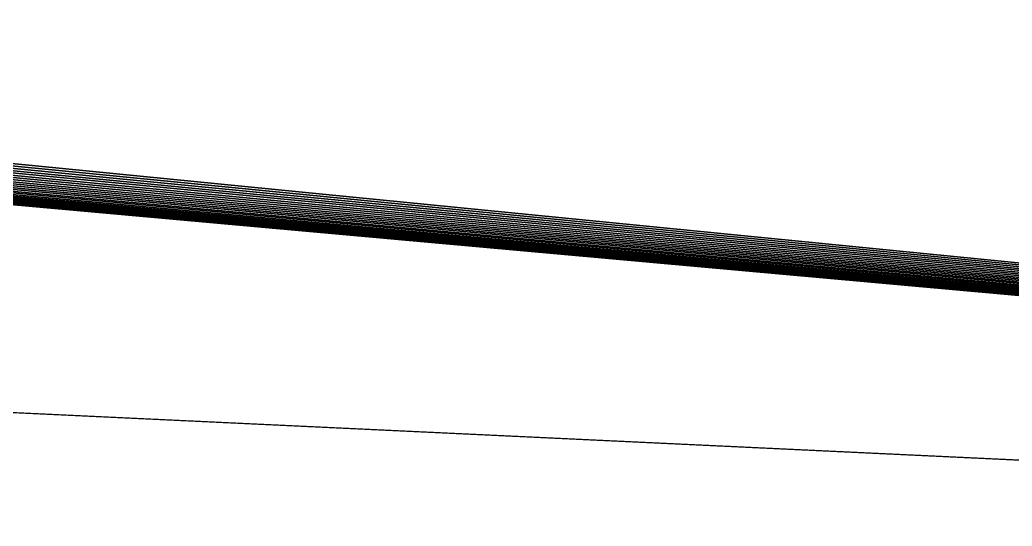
# Model space of a CAD drawing. Header units: millimetres. Extents: x 0 to 520, y -2 to 382.
# Drawn here: x 374.17 to 399.93, y 23.48 to 36.63 of the extents above; entities that cross this region are included whole.
import ezdxf

# ---------------------------------------------------------------- set-up
doc = ezdxf.new("R2010")
doc.units = ezdxf.units.MM

msp = doc.modelspace()

# ---------------------------------------------------------------- linework, layer by layer
at = {"layer": 'BRASS', "color": 52}
for points in [[(509.2, 369.2, 103), (10.8, 369.2, 103), (10.8, 10.8, 103)], [(509.2, 369.2, 103), (10.8, 10.8, 103), (509.2, 10.8, 103)], [(336.599, 36.5929, 86), (481.6847, 69.0037, 86), (499.5, 20.5, 86)], [(336.6173, 36.6731, 86), (481.6847, 69.0037, 86), (336.599, 36.5929, 86)], [(336.599, 36.5929, 86), (499.5, 20.5, 86), (336.5767, 36.5137, 86)], [(336.5204, 36.3591, 86), (499.5, 20.5, 86), (336.4866, 36.2841, 86)], [(336.5505, 36.4357, 86), (499.5, 20.5, 86), (336.5204, 36.3591, 86)], [(336.5767, 36.5137, 86), (499.5, 20.5, 86), (336.5505, 36.4357, 86)], [(336.4079, 36.1396, 86), (499.5, 20.5, 86), (336.3633, 36.0705, 86)], [(336.4491, 36.2109, 86), (499.5, 20.5, 86), (336.4079, 36.1396, 86)], [(336.4866, 36.2841, 86), (499.5, 20.5, 86), (336.4491, 36.2109, 86)], [(336.1521, 35.8188, 86), (499.5, 20.5, 86), (336.0918, 35.7629, 86)], [(336.2095, 35.8777, 86), (499.5, 20.5, 86), (336.1521, 35.8188, 86)], [(336.264, 35.9394, 86), (499.5, 20.5, 86), (336.2095, 35.8777, 86)], [(336.3153, 36.0037, 86), (499.5, 20.5, 86), (336.264, 35.9394, 86)], [(336.3633, 36.0705, 86), (499.5, 20.5, 86), (336.3153, 36.0037, 86)], [(335.825, 35.5711, 86), (499.5, 20.5, 86), (335.7527, 35.5317, 86)], [(335.8952, 35.614, 86), (499.5, 20.5, 86), (335.825, 35.5711, 86)], [(335.9632, 35.6603, 86), (499.5, 20.5, 86), (335.8952, 35.614, 86)], [(336.0288, 35.71, 86), (499.5, 20.5, 86), (335.9632, 35.6603, 86)], [(336.0918, 35.7629, 86), (499.5, 20.5, 86), (336.0288, 35.71, 86)], [(499.5, 20.5, 86), (20.5, 20.5, 86), (185.0411, 35.3505, 86)], [(499.5, 20.5, 86), (185.0411, 35.3505, 86), (334.9589, 35.3505, 86)], [(335.0411, 35.3505, 86), (499.5, 20.5, 86), (334.9589, 35.3505, 86)], [(335.1233, 35.3546, 86), (499.5, 20.5, 86), (335.0411, 35.3505, 86)], [(335.2052, 35.3628, 86), (499.5, 20.5, 86), (335.1233, 35.3546, 86)], [(335.2865, 35.3751, 86), (499.5, 20.5, 86), (335.2052, 35.3628, 86)], [(335.3672, 35.3914, 86), (499.5, 20.5, 86), (335.2865, 35.3751, 86)], [(335.4469, 35.4117, 86), (499.5, 20.5, 86), (335.3672, 35.3914, 86)], [(335.5255, 35.4359, 86), (499.5, 20.5, 86), (335.4469, 35.4117, 86)], [(335.6028, 35.4641, 86), (499.5, 20.5, 86), (335.5255, 35.4359, 86)], [(335.6786, 35.496, 86), (499.5, 20.5, 86), (335.6028, 35.4641, 86)], [(335.7527, 35.5317, 86), (499.5, 20.5, 86), (335.6786, 35.496, 86)]]:
    msp.add_3dface(points, dxfattribs=at)

doc.saveas('drawing.dxf')
